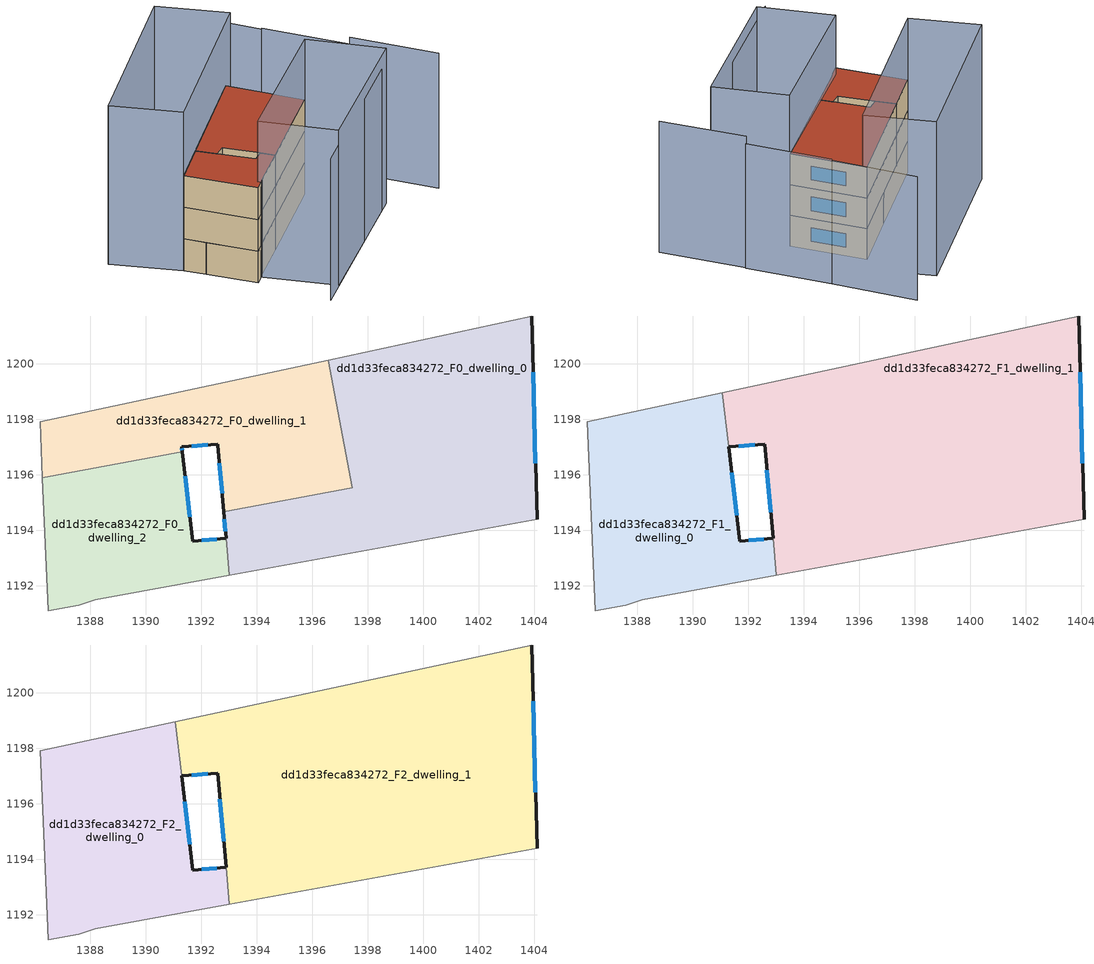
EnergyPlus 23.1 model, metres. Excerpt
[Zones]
dd1d33feca834272_F0_dwelling_0
 floor ground (EU_floor_Construction): 1403.89,1201.71 1404.09,1194.41 1393,1192.39 1392.8,1194.67 1397.43,1195.54 1396.56,1200.14 z0
 wall outside (EU_wall_Construction): 1404.09,1194.41 1403.89,1201.71 / 1392.8,1194.67 1392.88,1193.71 z0:3
 wall to dd1d33feca834272_F0_dwelling_1 (EU_wall_Construction): 1396.56,1200.14 1397.43,1195.54 1392.8,1194.67 z0:3
 wall adiabatic (EU_wall_Construction): 1403.89,1201.71 1396.56,1200.14 / 1393,1192.39 1404.09,1194.41 z0:3
 wall to dd1d33feca834272_F0_dwelling_2 (EU_wall_Construction): 1392.88,1193.71 1393,1192.39 z0:3
 window (EU_Window_Construction): 1404.04,1196.42 1403.95,1199.7 / 1392.82,1194.41 1392.86,1193.97 z0.83:2.17
dd1d33feca834272_F0_dwelling_1
 floor ground (EU_floor_Construction): 1396.56,1200.14 1397.43,1195.54 1392.8,1194.67 1392.59,1197.08 1392.58,1197.11 1391.28,1197.01 1391.3,1196.84 1386.27,1195.89 1386.18,1197.92 z0
 wall outside (EU_wall_Construction): 1391.3,1196.84 1391.28,1197.01 1392.58,1197.11 1392.59,1197.08 1392.8,1194.67 z0:3
 wall to dd1d33feca834272_F0_dwelling_2 (EU_wall_Construction): 1386.27,1195.89 1391.3,1196.84 z0:3
 wall adiabatic (EU_wall_Construction): 1396.56,1200.14 1386.18,1197.92 1386.27,1195.89 z0:3
 window (EU_Window_Construction): 1392.65,1196.41 1392.74,1195.33 / 1391.64,1197.04 1392.23,1197.08 / 1391.3,1196.88 1391.29,1196.96 z0.83:2.17
dd1d33feca834272_F0_dwelling_2
 floor ground (EU_floor_Construction): 1391.3,1196.84 1391.68,1193.61 1392.88,1193.71 1393,1192.39 1388.18,1191.51 1387.58,1191.31 1386.48,1191.11 1386.27,1195.89 z0
 wall outside (EU_wall_Construction): 1392.88,1193.71 1391.68,1193.61 1391.3,1196.84 z0:3
 wall adiabatic (EU_wall_Construction): 1386.27,1195.89 1386.48,1191.11 1387.58,1191.31 1388.18,1191.51 1392.99,1192.39 z0:3
 window (EU_Window_Construction): 1391.58,1194.5 1391.41,1195.95 / 1392.55,1193.68 1392.01,1193.64 z0.83:2.17
dd1d33feca834272_F1_dwelling_0
 floor to dd1d33feca834272_F0_dwelling_2 (EU_floor_Construction): 1391.3,1196.84 1391.68,1193.61 1392.88,1193.71 1392.94,1193.05 1392.99,1192.39 1388.18,1191.51 1387.58,1191.31 1386.48,1191.11 1386.27,1195.89 z3
 floor to dd1d33feca834272_F0_dwelling_1 (EU_floor_Construction): 1391.05,1198.96 1391.28,1197.06 1391.3,1196.84 1386.27,1195.89 1386.18,1197.92 z3
 wall outside (EU_wall_Construction): 1392.88,1193.71 1391.68,1193.61 1391.28,1197.01 z3:6
 wall adiabatic (EU_wall_Construction): 1391.05,1198.96 1386.18,1197.92 1386.48,1191.11 1387.58,1191.31 1388.18,1191.51 1392.99,1192.39 z3:6
 wall to dd1d33feca834272_F1_dwelling_1 (EU_wall_Construction): 1391.28,1197.01 1391.05,1198.96 / 1393,1192.39 1392.88,1193.71 z3:6
 window (EU_Window_Construction): 1391.57,1194.54 1391.39,1196.07 / 1392.55,1193.68 1392.01,1193.64 z3.83:5.17
dd1d33feca834272_F1_dwelling_1
 floor to dd1d33feca834272_F0_dwelling_0 (EU_floor_Construction): 1403.89,1201.71 1404.09,1194.41 1393,1192.39 1392.8,1194.67 1397.43,1195.54 1396.56,1200.14 z3
 floor to dd1d33feca834272_F0_dwelling_1 (EU_floor_Construction): 1396.56,1200.14 1397.43,1195.54 1392.8,1194.67 1392.58,1197.11 1391.28,1197.01 1391.05,1198.96 z3
 wall outside (EU_wall_Construction): 1391.28,1197.01 1392.58,1197.11 1392.88,1193.71 / 1404.09,1194.41 1403.89,1201.71 z3:6
 wall adiabatic (EU_wall_Construction): 1403.89,1201.71 1391.05,1198.96 / 1393,1192.39 1404.09,1194.41 z3:6
 window (EU_Window_Construction): 1391.64,1197.04 1392.23,1197.08 / 1404.04,1196.42 1403.95,1199.7 / 1392.67,1196.18 1392.8,1194.65 z3.83:5.17
dd1d33feca834272_F2_dwelling_0
 floor to dd1d33feca834272_F1_dwelling_0 (EU_floor_Construction): 1391.05,1198.96 1391.28,1197.01 1391.68,1193.61 1392.88,1193.71 1393,1192.39 1388.18,1191.51 1387.58,1191.31 1386.48,1191.11 1386.18,1197.92 z6
 wall outside (EU_wall_Construction): 1392.88,1193.71 1391.68,1193.61 1391.28,1197.01 z6:9
 wall adiabatic (EU_wall_Construction): 1391.05,1198.96 1386.18,1197.92 1386.48,1191.11 1387.58,1191.31 1388.18,1191.51 1392.99,1192.39 z6:9
 wall to dd1d33feca834272_F2_dwelling_1 (EU_wall_Construction): 1391.28,1197.01 1391.05,1198.96 / 1393,1192.39 1392.88,1193.71 z6:9
 window (EU_Window_Construction): 1391.57,1194.54 1391.39,1196.07 / 1392.55,1193.68 1392.01,1193.64 z6.83:8.17
 roof outside (EU_roof_Construction): 1392.99,1192.39 1392.88,1193.71 1391.68,1193.61 1391.28,1197.01 1391.05,1198.96 1386.18,1197.92 1386.48,1191.11 1387.58,1191.31 1388.18,1191.51 z9
dd1d33feca834272_F2_dwelling_1
 floor to dd1d33feca834272_F1_dwelling_1 (EU_floor_Construction): 1403.89,1201.71 1404.09,1194.41 1393,1192.39 1392.58,1197.11 1391.28,1197.01 1391.05,1198.96 z6
 wall outside (EU_wall_Construction): 1391.28,1197.01 1392.58,1197.11 1392.88,1193.71 / 1404.09,1194.41 1403.89,1201.71 z6:9
 wall adiabatic (EU_wall_Construction): 1403.89,1201.71 1391.05,1198.96 / 1393,1192.39 1404.09,1194.41 z6:9
 window (EU_Window_Construction): 1391.64,1197.04 1392.23,1197.08 / 1404.04,1196.42 1403.95,1199.7 / 1392.67,1196.18 1392.8,1194.65 z6.83:8.17
 roof outside (EU_roof_Construction): 1404.09,1194.41 1403.89,1201.71 1391.05,1198.96 1391.28,1197.01 1392.58,1197.11 1393,1192.39 z9
shading: 1385.83,1184.11 1403.79,1187.1 z0:13.4; 1409.79,1184.39 1409.64,1192.62 z0:12.8; 1405.27,1187.35 1388.78,1184.6 / 1388.78,1184.6 1387.6,1191.66 / 1387.6,1191.66 1404.09,1194.41 / 1404.09,1194.41 1405.27,1187.35 z0:14.7; 1409.7,1192.58 1409.6,1200.81 z0:12.1; 1405.84,1202.13 1386.18,1197.92 / 1386.18,1197.92 1384.79,1204.38 / 1384.79,1204.38 1404.46,1208.6 / 1404.46,1208.6 1405.84,1202.13 z0:15; 1409.6,1200.81 1409.66,1209.02 z0:12
[Building]
EU S2 Campaign: North Axis=0; Terrain=City; Solar Distribution=FullExterior
[Site:Location]
Lyon-Bron: Latitude=45.75; Longitude=5; Time Zone=1; Elevation=198
[SizingPeriod:WeatherFileDays]
AnnualSizingPeriod: Begin Month=1; Begin Day of Month=1; End Month=12; End Day of Month=31; Day of Week for Start Day=Monday; Use Weather File Daylight Saving Period=No; Use Weather File Rain and Snow Indicators=No
[MATERIAL]
EU_InternalMass_Material: Roughness=MediumRough; Thickness=0.1; Conductivity=1; Density=1800; Specific Heat=900; Thermal Absorptance=0.9; Solar Absorptance=0.7; Visible Absorptance=0.7
[MATERIAL:NOMASS] Roughness=MediumRough; Thermal Absorptance=0.9; Solar Absorptance=0.7; Visible Absorptance=0.7
Name | Thermal Resistance
EU_wall_NoMass | 0.87146
EU_roof_NoMass | 0.842276
EU_floor_NoMass | 0.496999
[WINDOWMATERIAL:SIMPLEGLAZINGSYSTEM]
EU_Window_SimpleGlazing: UFactor=2.2525; Solar Heat Gain Coefficient=0.76; Visible Transmittance=0.76
[CONSTRUCTION]
EU_wall_Construction: EU_wall_NoMass
EU_roof_Construction: EU_roof_NoMass
EU_floor_Construction: EU_floor_NoMass
EU_Window_Construction: EU_Window_SimpleGlazing
EU_InternalMass_Construction: EU_InternalMass_Material
[ZONE] Type=1; Multiplier=1; Ceiling Height=autocalculate; Floor Area=autocalculate; Part of Total Floor Area=Yes
Name | Volume
dd1d33feca834272_F0_dwelling_0 | 180.473
dd1d33feca834272_F1_dwelling_0; dd1d33feca834272_F2_dwelling_0 | 110.714
dd1d33feca834272_F0_dwelling_1 | 101.77
dd1d33feca834272_F1_dwelling_1; dd1d33feca834272_F2_dwelling_1 | 250.896
dd1d33feca834272_F0_dwelling_2 | 79.407
[INTERNALMASS] Construction=EU_InternalMass_Construction
Name | Zone or ZoneList | Surface Area
dd1d33feca834272_F0_dwelling_0_EU_InternalMass | dd1d33feca834272_F0_dwelling_0 | 60.1556
dd1d33feca834272_F0_dwelling_1_EU_InternalMass | dd1d33feca834272_F0_dwelling_1 | 33.9239
dd1d33feca834272_F0_dwelling_2_EU_InternalMass | dd1d33feca834272_F0_dwelling_2 | 26.4721
dd1d33feca834272_F1_dwelling_0_EU_InternalMass | dd1d33feca834272_F1_dwelling_0 | 36.9031
dd1d33feca834272_F1_dwelling_1_EU_InternalMass | dd1d33feca834272_F1_dwelling_1 | 83.6289
dd1d33feca834272_F2_dwelling_0_EU_InternalMass | dd1d33feca834272_F2_dwelling_0 | 36.9031
dd1d33feca834272_F2_dwelling_1_EU_InternalMass | dd1d33feca834272_F2_dwelling_1 | 83.6289
[OTHEREQUIPMENT] Fuel Type=Electricity; Design Level Calculation Method=Watts/Area; Power per Zone Floor Area=1; Fraction Latent=0; Fraction Radiant=0; Fraction Lost=0; Carbon Dioxide Generation Rate=0; EndUse Subcategory=EU_Step8_InternalGains
Name | Zone or ZoneList or Space or SpaceList | Schedule
EU_Step8_InternalGain_dd1d33feca834272_F0_dwelling_0_f000 | dd1d33feca834272_F0_dwelling_0 | EU_Step8_GainSchedule_dd1d33feca834272_F0_dwelling_0_f000
EU_Step8_InternalGain_dd1d33feca834272_F0_dwelling_1_f000 | dd1d33feca834272_F0_dwelling_1 | EU_Step8_GainSchedule_dd1d33feca834272_F0_dwelling_1_f000
EU_Step8_InternalGain_dd1d33feca834272_F0_dwelling_2_f000 | dd1d33feca834272_F0_dwelling_2 | EU_Step8_GainSchedule_dd1d33feca834272_F0_dwelling_2_f000
EU_Step8_InternalGain_dd1d33feca834272_F1_dwelling_0_f000 | dd1d33feca834272_F1_dwelling_0 | EU_Step8_GainSchedule_dd1d33feca834272_F1_dwelling_0_f000
EU_Step8_InternalGain_dd1d33feca834272_F1_dwelling_1_f000 | dd1d33feca834272_F1_dwelling_1 | EU_Step8_GainSchedule_dd1d33feca834272_F1_dwelling_1_f000
EU_Step8_InternalGain_dd1d33feca834272_F2_dwelling_0_f000 | dd1d33feca834272_F2_dwelling_0 | EU_Step8_GainSchedule_dd1d33feca834272_F2_dwelling_0_f000
EU_Step8_InternalGain_dd1d33feca834272_F2_dwelling_1_f000 | dd1d33feca834272_F2_dwelling_1 | EU_Step8_GainSchedule_dd1d33feca834272_F2_dwelling_1_f000
[ZONEVENTILATION:DESIGNFLOWRATE] Schedule=EU_AlwaysOn; Design Flow Rate Calculation Method=AirChanges/Hour; Air Changes per Hour=0.425; Ventilation Type=Natural; Fan Pressure Rise=0; Fan Total Efficiency=1; Constant Term Coefficient=1; Temperature Term Coefficient=0; Velocity Term Coefficient=0; Velocity Squared Term Coefficient=0; Minimum Indoor Temperature=-100; Maximum Indoor Temperature=100; Delta Temperature=-100; Minimum Outdoor Temperature=-100; Maximum Outdoor Temperature=100; Maximum Wind Speed=40
Name | Zone or ZoneList or Space or SpaceList
EU_ConstantAir_dd1d33feca834272_F0_dwelling_0 | dd1d33feca834272_F0_dwelling_0
EU_ConstantAir_dd1d33feca834272_F0_dwelling_1 | dd1d33feca834272_F0_dwelling_1
EU_ConstantAir_dd1d33feca834272_F0_dwelling_2 | dd1d33feca834272_F0_dwelling_2
EU_ConstantAir_dd1d33feca834272_F1_dwelling_0 | dd1d33feca834272_F1_dwelling_0
EU_ConstantAir_dd1d33feca834272_F1_dwelling_1 | dd1d33feca834272_F1_dwelling_1
EU_ConstantAir_dd1d33feca834272_F2_dwelling_0 | dd1d33feca834272_F2_dwelling_0
EU_ConstantAir_dd1d33feca834272_F2_dwelling_1 | dd1d33feca834272_F2_dwelling_1
[HVACTEMPLATE:THERMOSTAT] Constant Heating Setpoint=20; Constant Cooling Setpoint=50
EU_HeatOnly_dd1d33feca834272_F0_dwelling_0; EU_HeatOnly_dd1d33feca834272_F0_dwelling_1; EU_HeatOnly_dd1d33feca834272_F0_dwelling_2; EU_HeatOnly_dd1d33feca834272_F1_dwelling_0; EU_HeatOnly_dd1d33feca834272_F1_dwelling_1; EU_HeatOnly_dd1d33feca834272_F2_dwelling_0; EU_HeatOnly_dd1d33feca834272_F2_dwelling_1
[HVACTEMPLATE:ZONE:IDEALLOADSAIRSYSTEM] System Availability Schedule=EU_AlwaysOn; Maximum Heating Supply Air Temperature=50; Minimum Cooling Supply Air Temperature=13; Maximum Heating Supply Air Humidity Ratio=0.0156; Minimum Cooling Supply Air Humidity Ratio=0.0077; Heating Limit=NoLimit; Cooling Limit=NoLimit; Heating Availability Schedule=EU_AlwaysOn; Cooling Availability Schedule=EU_CoolingOff; Dehumidification Control Type=ConstantSensibleHeatRatio; Cooling Sensible Heat Ratio=0.7; Dehumidification Setpoint=60; Humidification Control Type=None; Humidification Setpoint=30; Outdoor Air Method=None; Outdoor Air Flow Rate per Person=0.00944; Outdoor Air Flow Rate per Zone Floor Area=0; Outdoor Air Flow Rate per Zone=0; Demand Controlled Ventilation Type=None; Outdoor Air Economizer Type=NoEconomizer; Heat Recovery Type=None; Sensible Heat Recovery Effectiveness=0.7; Latent Heat Recovery Effectiveness=0.65
Name | Template Thermostat
dd1d33feca834272_F0_dwelling_0 | EU_HeatOnly_dd1d33feca834272_F0_dwelling_0
dd1d33feca834272_F0_dwelling_1 | EU_HeatOnly_dd1d33feca834272_F0_dwelling_1
dd1d33feca834272_F0_dwelling_2 | EU_HeatOnly_dd1d33feca834272_F0_dwelling_2
dd1d33feca834272_F1_dwelling_0 | EU_HeatOnly_dd1d33feca834272_F1_dwelling_0
dd1d33feca834272_F1_dwelling_1 | EU_HeatOnly_dd1d33feca834272_F1_dwelling_1
dd1d33feca834272_F2_dwelling_0 | EU_HeatOnly_dd1d33feca834272_F2_dwelling_0
dd1d33feca834272_F2_dwelling_1 | EU_HeatOnly_dd1d33feca834272_F2_dwelling_1
[SIZING:ZONE] Zone Cooling Design Supply Air Temperature Input Method=SupplyAirTemperature; Zone Cooling Design Supply Air Temperature=13; Zone Heating Design Supply Air Temperature Input Method=SupplyAirTemperature; Zone Heating Design Supply Air Temperature=50; Zone Cooling Design Supply Air Humidity Ratio=0.008; Zone Heating Design Supply Air Humidity Ratio=0.008; Cooling Design Air Flow Method=DesignDay; Cooling Design Air Flow Rate=0; Cooling Minimum Air Flow per Zone Floor Area=0.000762; Cooling Minimum Air Flow=0; Cooling Minimum Air Flow Fraction=0.2; Heating Design Air Flow Method=DesignDay; Heating Design Air Flow Rate=0; Heating Maximum Air Flow per Zone Floor Area=0.002032; Heating Maximum Air Flow=0.141576; Heating Maximum Air Flow Fraction=0.3; Account for Dedicated Outdoor Air System=No; Dedicated Outdoor Air System Control Strategy=NeutralSupplyAir; Dedicated Outdoor Air Low Setpoint Temperature for Design=autosize; Dedicated Outdoor Air High Setpoint Temperature for Design=autosize; Zone Load Sizing Method=Sensible Load Only No Latent Load; Zone Latent Cooling Design Supply Air Humidity Ratio Input Method=HumidityRatioDifference; Zone Cooling Design Supply Air Humidity Ratio Difference=0.005; Zone Latent Heating Design Supply Air Humidity Ratio Input Method=HumidityRatioDifference; Zone Humidification Design Supply Air Humidity Ratio Difference=0.005
dd1d33feca834272_F0_dwelling_0; dd1d33feca834272_F0_dwelling_1; dd1d33feca834272_F0_dwelling_2; dd1d33feca834272_F1_dwelling_0; dd1d33feca834272_F1_dwelling_1; dd1d33feca834272_F2_dwelling_0; dd1d33feca834272_F2_dwelling_1
[SCHEDULE:CONSTANT]
Name | Hourly Value
EU_AlwaysOn | 1
EU_CoolingOff | 0
[SCHEDULE:FILE] Column Number=1; Rows to Skip at Top=0; Number of Hours of Data=8760; Column Separator=Comma; Interpolate to Timestep=No; Minutes per Item=60; Adjust Schedule for Daylight Savings=Yes
Name | File
EU_Step8_GainSchedule_dd1d33feca834272_F0_dwelling_0_f000 | ../../schedules/dd1d33feca834272/dd1d33feca834272_F0_dwelling_0_f000_gain.csv
EU_Step8_GainSchedule_dd1d33feca834272_F0_dwelling_1_f000 | ../../schedules/dd1d33feca834272/dd1d33feca834272_F0_dwelling_1_f000_gain.csv
EU_Step8_GainSchedule_dd1d33feca834272_F0_dwelling_2_f000 | ../../schedules/dd1d33feca834272/dd1d33feca834272_F0_dwelling_2_f000_gain.csv
EU_Step8_GainSchedule_dd1d33feca834272_F1_dwelling_0_f000 | ../../schedules/dd1d33feca834272/dd1d33feca834272_F1_dwelling_0_f000_gain.csv
EU_Step8_GainSchedule_dd1d33feca834272_F1_dwelling_1_f000 | ../../schedules/dd1d33feca834272/dd1d33feca834272_F1_dwelling_1_f000_gain.csv
EU_Step8_GainSchedule_dd1d33feca834272_F2_dwelling_0_f000 | ../../schedules/dd1d33feca834272/dd1d33feca834272_F2_dwelling_0_f000_gain.csv
EU_Step8_GainSchedule_dd1d33feca834272_F2_dwelling_1_f000 | ../../schedules/dd1d33feca834272/dd1d33feca834272_F2_dwelling_1_f000_gain.csv
